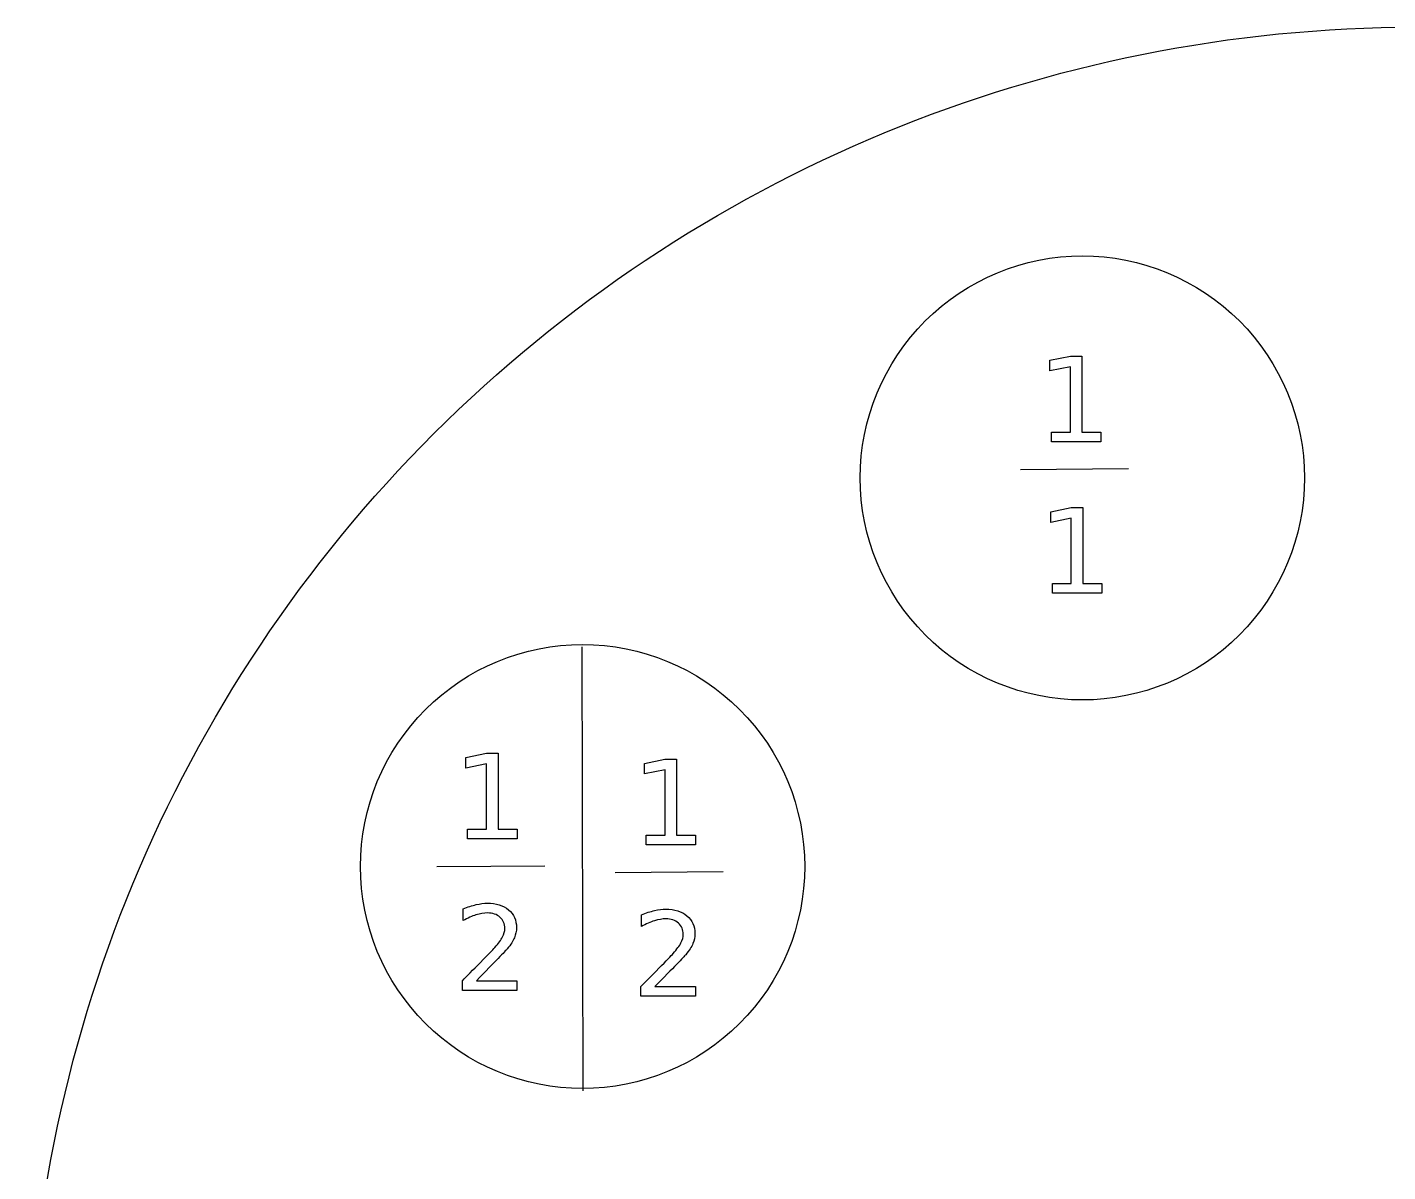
# Model space of a CAD drawing. Extents: x -500 to 0, y 250 to 501.
# Drawn here: x -499.8 to -377.3, y 397.7 to 500.8 of the extents above; entities that cross this region are included whole.
import ezdxf

# ---------------------------------------------------------------- set-up
doc = ezdxf.new("R2010")
doc.units = 0
doc.layers.add('Calque_1', color=7, linetype='CONTINUOUS')

msp = doc.modelspace()

# ---------------------------------------------------------------- linework, layer by layer
at = {"layer": 'Calque_1', "color": 7}
for points in [[(-407.575672, 464.329064), (-405.870353, 464.329064), (-405.870353, 470.215008), (-407.725532, 469.842938), (-407.725532, 470.793784), (-405.880672, 471.165854), (-404.836811, 471.165854), (-404.836811, 464.329064), (-403.131492, 464.329064), (-403.131492, 463.450565), (-407.575672, 463.450565)], [(-407.500574, 450.686737), (-405.795255, 450.686737), (-405.795255, 456.572681), (-407.650434, 456.200611), (-407.650434, 457.151457), (-405.805573, 457.523527), (-404.761713, 457.523527), (-404.761713, 450.686737), (-403.056394, 450.686737), (-403.056394, 449.808238), (-407.500574, 449.808238)], [(-460.145402, 428.557803), (-458.440083, 428.557803), (-458.440083, 434.443747), (-460.295262, 434.071677), (-460.295262, 435.022523), (-458.450402, 435.394594), (-457.406541, 435.394594), (-457.406541, 428.557803), (-455.701222, 428.557803), (-455.701222, 427.679304), (-460.145402, 427.679304)], [(-444.080856, 428.0279), (-442.375537, 428.0279), (-442.375537, 433.913844), (-444.230716, 433.541774), (-444.230716, 434.49262), (-442.385856, 434.864691), (-441.341995, 434.864691), (-441.341995, 428.0279), (-439.636676, 428.0279), (-439.636676, 427.149401), (-444.080856, 427.149401)], [(-459.351986, 414.915476)], [(-443.28744, 414.385573)]]:
    msp.add_lwpolyline(points, close=True, dxfattribs=at)
for points in [[(-410.363128, 460.974696), (-400.638268, 461.038396)], [(-449.84984, 444.99967), (-449.76214, 405.00033)], [(-462.932858, 425.203435), (-453.207998, 425.267135)], [(-446.868312, 424.673532), (-437.143452, 424.737232)], [(-460.556052, 420.325998), (-460.556052, 421.380196)], [(-444.491506, 419.796095), (-444.491506, 420.850293)], [(-459.351986, 414.915476), (-455.708806, 414.915476), (-455.708806, 414.036977), (-460.607725, 414.036977), (-460.607725, 414.915476)], [(-443.28744, 414.385573), (-439.64426, 414.385573), (-439.64426, 413.507074), (-444.543179, 413.507074), (-444.543179, 414.385573)]]:
    msp.add_lwpolyline(points, dxfattribs=at)
at = {"layer": 'Calque_1', "color": 5}
for points in [[(-384.79999, 460.2)], [(-429.79999, 425.2)]]:
    msp.add_lwpolyline(points, close=True, dxfattribs=at)
for points in [[(-463.188338, 464.188338), (-439.74629, 487.630385), (-407.952051, 500.79999), (-374.79999, 500.79999)], [(-418.942126, 474.342136), (-415.191398, 478.092863), (-410.10432, 480.2), (-404.79999, 480.2)], [(-404.79999, 480.2), (-399.49566, 480.2), (-394.408582, 478.092863), (-390.657854, 474.342136)], [(-424.79999, 460.2), (-424.79999, 465.50433), (-422.692853, 470.591408), (-418.942126, 474.342136)], [(-390.657854, 474.342136), (-386.907127, 470.591408), (-384.79999, 465.50433), (-384.79999, 460.2)], [(-499.79999, 375.79999), (-499.79999, 408.952051), (-486.630385, 440.74629), (-463.188338, 464.188338)], [(-418.942126, 446.057864), (-422.692853, 449.808592), (-424.79999, 454.89567), (-424.79999, 460.2)], [(-384.79999, 460.2), (-384.79999, 454.89567), (-386.907127, 449.808592), (-390.657854, 446.057864)], [(-404.79999, 440.2), (-410.10432, 440.2), (-415.191398, 442.307137), (-418.942126, 446.057864)], [(-390.657854, 446.057864), (-394.408582, 442.307137), (-399.49566, 440.2), (-404.79999, 440.2)], [(-463.942126, 439.342136), (-460.191398, 443.092863), (-455.10432, 445.2), (-449.79999, 445.2)], [(-449.79999, 445.2), (-444.49566, 445.2), (-439.408582, 443.092863), (-435.657854, 439.342136)], [(-469.79999, 425.2), (-469.79999, 430.50433), (-467.692853, 435.591408), (-463.942126, 439.342136)], [(-435.657854, 439.342136), (-431.907127, 435.591408), (-429.79999, 430.50433), (-429.79999, 425.2)], [(-463.942126, 411.057864), (-467.692853, 414.808592), (-469.79999, 419.89567), (-469.79999, 425.2)], [(-429.79999, 425.2), (-429.79999, 419.89567), (-431.907127, 414.808592), (-435.657854, 411.057864)], [(-449.79999, 405.2), (-455.10432, 405.2), (-460.191398, 407.307137), (-463.942126, 411.057864)], [(-435.657854, 411.057864), (-439.408582, 407.307137), (-444.49566, 405.2), (-449.79999, 405.2)]]:
    msp.add_open_spline(points, degree=3, dxfattribs=at)
at = {"layer": 'Calque_1', "color": 7}
for points in [[(-460.556052, 421.380196), (-460.135753, 421.549006), (-459.743014, 421.676474), (-459.377836, 421.762601)], [(-459.377836, 421.762601), (-459.012658, 421.84873), (-458.67848, 421.891795), (-458.375303, 421.891795)], [(-458.375303, 421.891795), (-457.57605, 421.891795), (-456.938713, 421.691979), (-456.463292, 421.292347)], [(-459.393341, 420.842761), (-459.755079, 420.729073), (-460.142649, 420.556819), (-460.556052, 420.325998)], [(-458.354639, 421.013293), (-458.681929, 421.013293), (-459.028163, 420.956449), (-459.393341, 420.842761)], [(-457.233256, 420.625721), (-457.5192, 420.884103), (-457.892994, 421.013293), (-458.354639, 421.013293)], [(-456.79918, 419.623199), (-456.79918, 420.033165), (-456.943872, 420.36734), (-457.233256, 420.625721)], [(-456.463292, 421.292347), (-455.987871, 420.892716), (-455.75016, 420.358726), (-455.75016, 419.690377)], [(-444.491506, 420.850293), (-444.071207, 421.019103), (-443.678468, 421.146571), (-443.31329, 421.232698)], [(-443.328795, 420.312858), (-443.690533, 420.19917), (-444.078103, 420.026916), (-444.491506, 419.796095)], [(-442.290093, 420.48339), (-442.617383, 420.48339), (-442.963617, 420.426546), (-443.328795, 420.312858)], [(-443.31329, 421.232698), (-442.948112, 421.318827), (-442.613934, 421.361892), (-442.310757, 421.361892)], [(-442.310757, 421.361892), (-441.511504, 421.361892), (-440.874167, 421.162076), (-440.398746, 420.762444)], [(-441.16871, 420.095818), (-441.454654, 420.3542), (-441.828448, 420.48339), (-442.290093, 420.48339)], [(-440.398746, 420.762444), (-439.923325, 420.362813), (-439.685614, 419.828823), (-439.685614, 419.160474)], [(-457.000713, 418.853219), (-456.866358, 419.115047), (-456.79918, 419.371707), (-456.79918, 419.623199)], [(-455.75016, 419.690377), (-455.75016, 419.373429), (-455.810441, 419.071983), (-455.931003, 418.786039)], [(-440.734634, 419.093296), (-440.734634, 419.503262), (-440.879326, 419.837437), (-441.16871, 420.095818)], [(-440.936167, 418.323316), (-440.801812, 418.585144), (-440.734634, 418.841804), (-440.734634, 419.093296)], [(-439.685614, 419.160474), (-439.685614, 418.843526), (-439.745895, 418.54208), (-439.866457, 418.256136)], [(-458.990248, 416.563954), (-458.304677, 417.256418), (-457.874041, 417.702558), (-457.69834, 417.902373)], [(-457.69834, 417.902373), (-457.364172, 418.277889), (-457.131629, 418.594838), (-457.000713, 418.853219)], [(-456.576983, 417.783517), (-456.663096, 417.68361), (-456.936975, 417.394222), (-457.39862, 416.915353)], [(-455.931003, 418.786039), (-456.048143, 418.503541), (-456.26347, 418.169367), (-456.576983, 417.783517)], [(-441.633794, 417.37247), (-441.299626, 417.747986), (-441.067083, 418.064935), (-440.936167, 418.323316)], [(-439.866457, 418.256136), (-439.983597, 417.973638), (-440.198924, 417.639464), (-440.512437, 417.253614)], [(-460.607725, 414.915476), (-460.211538, 415.325442), (-459.672379, 415.874935), (-458.990248, 416.563954)], [(-457.39862, 416.915353), (-457.860265, 416.43993), (-458.511387, 415.773304), (-459.351986, 414.915476)], [(-442.925702, 416.034051), (-442.240131, 416.726515), (-441.809495, 417.172655), (-441.633794, 417.37247)], [(-440.512437, 417.253614), (-440.59855, 417.153707), (-440.872429, 416.864319), (-441.334074, 416.38545)], [(-444.543179, 414.385573), (-444.146992, 414.795539), (-443.607833, 415.345032), (-442.925702, 416.034051)], [(-441.334074, 416.38545), (-441.795719, 415.910027), (-442.446841, 415.243401), (-443.28744, 414.385573)]]:
    msp.add_open_spline(points, degree=3, dxfattribs=at)

doc.saveas('drawing.dxf')
